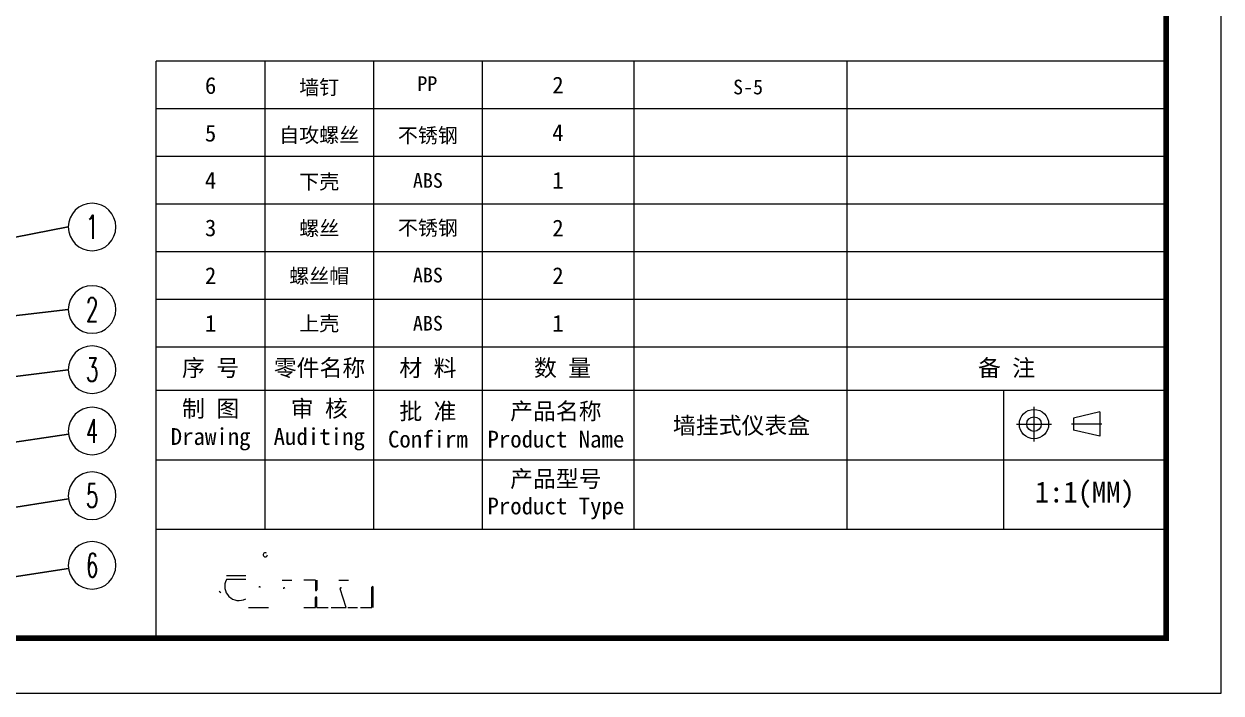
# Model space of a CAD drawing. Header units: millimetres. Extents: x 1603 to 1978, y -231 to 30.
# Drawn here: x 1837.2 to 1978.2, y -230.8 to -152 of the extents above; entities that cross this region are included whole.
import ezdxf
from ezdxf.enums import TextEntityAlignment as Align

# ---------------------------------------------------------------- set-up
doc = ezdxf.new("R2010")
doc.units = ezdxf.units.MM
doc.linetypes.add('CENTER', pattern=[50.8, 31.75, -6.35, 6.35, -6.35])
doc.layers.add('from', color=7, linetype='Continuous', lineweight=13)
doc.styles.add('BOM', font='txt.shx', dxfattribs={"bigfont": 'gbcbig.shx'})
doc.styles.get("Standard").update_dxf_attribs({"font": 'txt', "bigfont": 'gbcbig.shx'})
doc.styles.add('宋体', font='SimSun.ttf')
doc.dimstyles.new('ISO', dxfattribs={"dimscale": 0.6, "dimtxt": 2.5, "dimasz": 2.5, "dimexe": 1.25, "dimexo": 0.625, "dimtad": 0, "dimdsep": 46, "dimtxsty": 'Standard', "dimblk": 'OPEN', "dimcen": 0, "dimclrd": 4, "dimclre": 4, "dimadec": 0, "dimazin": 0, "dimtfac": 1, "dimtofl": 0, "dimtmove": 0, "dimatfit": 3, "dimfxl": 1, "dimarcsym": 0})

# ---------------------------------------------------------------- blocks, each defined once
blk = doc.blocks.new('_Open')
at = {"color": 0, "linetype": 'ByBlock', "lineweight": -2}
for p, q in [((-1, 0.17), (0, 0)), ((-1, -0.17), (0, 0)), ((0, 0), (-1, 0))]:
    blk.add_line(p, q, dxfattribs=at)
blk = doc.blocks.new('yx_bom3')
at = {"layer": 'from'}
blk.add_circle((0, 0), 1, dxfattribs=at)
at = {"layer": 'from', "color": 4, "style": 'BOM', "width": 0.6}
blk.add_attdef('ITEM', text='', height=1, dxfattribs=at).set_placement((0, 0), align=Align.MIDDLE)
blk = doc.blocks.new('*u142')
at = {"layer": 'from'}
ref = blk.add_blockref('yx_bom3', (19.36, 66.14), dxfattribs=dict(at, xscale=-4, yscale=4, zscale=4))
ref.add_attrib('ITEM', '1', dxfattribs={"color": 4, "height": 4, "style": 'BOM', "width": 0.6}).set_placement((19.36, 66.14), align=Align.MIDDLE)
ref = blk.add_blockref('yx_bom3', (19.36, 52.25), dxfattribs=dict(at, xscale=-4, yscale=4, zscale=4))
ref.add_attrib('ITEM', '2', dxfattribs={"color": 4, "height": 4, "style": 'BOM', "width": 0.6}).set_placement((19.36, 52.25), align=Align.MIDDLE)
ref = blk.add_blockref('yx_bom3', (19.36, 42.12), dxfattribs=dict(at, xscale=-4, yscale=4, zscale=4))
ref.add_attrib('ITEM', '3', dxfattribs={"color": 4, "height": 4, "style": 'BOM', "width": 0.6}).set_placement((19.36, 42.12), align=Align.MIDDLE)
ref = blk.add_blockref('yx_bom3', (19.36, 31.79), dxfattribs=dict(at, xscale=-4, yscale=4, zscale=4))
ref.add_attrib('ITEM', '4', dxfattribs={"color": 4, "height": 4, "style": 'BOM', "width": 0.6}).set_placement((19.36, 31.79), align=Align.MIDDLE)
ref = blk.add_blockref('yx_bom3', (19.36, 20.9), dxfattribs=dict(at, xscale=-4, yscale=4, zscale=4))
ref.add_attrib('ITEM', '5', dxfattribs={"color": 4, "height": 4, "style": 'BOM', "width": 0.6}).set_placement((19.36, 20.9), align=Align.MIDDLE)
ref = blk.add_blockref('yx_bom3', (19.36, 9.18), dxfattribs=dict(at, xscale=-4, yscale=4, zscale=4))
ref.add_attrib('ITEM', '6', dxfattribs={"color": 4, "height": 4, "style": 'BOM', "width": 0.6}).set_placement((19.36, 9.18), align=Align.MIDDLE)
for points in [[(-3.25, 62.53), (15.36, 66.14)], [(-0.87, 50.38), (15.36, 52.25)], [(-0.33, 40.14), (15.36, 42.12)], [(0.3, 29.05), (15.39, 31.25)], [(-23.94, 14.25), (15.39, 20.37)], [(1.63, 6.51), (15.39, 8.65)]]:
    blk.add_leader(points, dimstyle='ISO', override={"dimscale": 1, "dimasz": 1, "dimexo": 0.125, "dimadec": 2, "dimazin": 2, "dimldrblk": 'Small'}, dxfattribs=at)

msp = doc.modelspace()

# ---------------------------------------------------------------- linework, layer by layer
at = {"layer": 'from'}
for p, q in [((1852.758, -190.074), (1852.758, -156.381)), ((1971.752, -156.381), (1852.758, -156.381)), ((1865.558, -156.381), (1865.558, -190.074)), ((1878.359, -156.381), (1878.359, -190.074)), ((1891.159, -156.381), (1891.159, -190.074)), ((1909.016, -156.381), (1909.016, -190.074)), ((1934.122, -156.381), (1934.122, -190.074)), ((1971.752, -161.999), (1852.758, -161.999)), ((1971.752, -167.618), (1852.758, -167.618)), ((1971.752, -173.232), (1852.758, -173.232)), ((1971.752, -178.846), (1852.758, -178.846)), ((1971.752, -184.46), (1852.758, -184.46)), ((1971.752, -190.074), (1852.758, -190.074)), ((1852.758, -224.378), (1852.758, -190.074)), ((1865.558, -190.074), (1865.558, -211.578)), ((1878.359, -190.074), (1878.359, -211.578)), ((1891.159, -190.074), (1891.159, -211.578)), ((1909.016, -190.074), (1909.016, -211.578)), ((1934.122, -190.074), (1934.122, -211.578)), ((1971.752, -195.194), (1852.758, -195.194)), ((1952.573, -195.194), (1952.573, -211.578)), ((1963.928, -197.711), (1960.815, -198.43)), ((1960.815, -198.43), (1960.815, -199.868)), ((1963.928, -197.711), (1963.928, -200.587)), ((1963.928, -200.587), (1960.815, -199.868)), ((1971.752, -203.386), (1852.758, -203.386)), ((1971.752, -211.578), (1852.758, -211.578)), ((1863.295, -217.036), (1861.012, -217.036)), ((1863.295, -217.473), (1861.012, -217.473)), ((1867.595, -217.526), (1868.734, -217.526)), ((1871.504, -217.526), (1870.132, -217.526)), ((1871.504, -217.526), (1871.504, -218.692)), ((1871.669, -217.526), (1871.669, -218.692)), ((1874.275, -217.526), (1875.414, -217.526)), ((1875.12, -220.764), (1874.414, -218.568)), ((1878.153, -220.764), (1878.153, -218.367)), ((1878.318, -220.764), (1878.318, -218.367)), ((1860.348, -219.024), (1860.183, -218.892)), ((1871.504, -220.764), (1871.504, -219.588)), ((1871.669, -220.764), (1871.669, -219.588)), ((1863.622, -220.764), (1865.974, -220.764)), ((1870.132, -220.764), (1871.504, -220.764)), ((1871.669, -220.764), (1872.996, -220.764)), ((1873.366, -220.764), (1875.12, -220.764)), ((1875.323, -220.764), (1876.451, -220.764)), ((1876.83, -220.764), (1878.153, -220.764)), ((1971.752, -224.378), (1853.746, -224.378))]:
    msp.add_line(p, q, dxfattribs=at)
at = {"layer": 'from', "color": 1, "linetype": 'CENTER', "ltscale": 0.2}
for p, q in [((1956.176, -197.095), (1956.176, -201.203)), ((1954.122, -199.149), (1958.23, -199.149)), ((1964.168, -199.149), (1960.575, -199.149))]:
    msp.add_line(p, q, dxfattribs=at)
at = {"layer": 'from'}
msp.add_lwpolyline([(1603.12, -230.843), (1978.217, -230.843), (1978.217, 29.816), (1603.12, 29.816)], close=True, dxfattribs=at)
at = {"layer": 'from', "const_width": 0.646}
msp.add_lwpolyline([(1609.585, -224.378), (1609.585, 23.351), (1971.752, 23.351), (1971.752, -224.378), (1609.585, -224.378)], dxfattribs=at)
at = {"layer": 'from'}
for radius in [1.725, 0.863]:
    msp.add_circle((1956.176, -199.149), radius, dxfattribs=at)
for centre, radius, start, end in [((1865.603, -214.553), 0.241, 53.71062, 1.77764), ((1862.495, -218.259), 1.678, 152.10888, 298.47717), ((1864.932, -218.395), 0.0824, 0, 180), ((1867.826, -218.538), 0.0962, 17.82851, 197.82851), ((1874.506, -218.538), 0.0962, 17.82851, 197.82851), ((1878.235, -218.367), 0.0824, 0, 180), ((1871.587, -218.692), 0.0824, 180, 0), ((1871.587, -219.588), 0.0824, 0, 180)]:
    msp.add_arc(centre, radius, start, end, dxfattribs=at)

# ---------------------------------------------------------------- block references
at = {"xscale": 0.7, "yscale": 0.7, "zscale": 0.7}
msp.add_blockref('*u142', (1831.641, -222.218), dxfattribs=at)

# ---------------------------------------------------------------- texts
at = {"layer": 'from', "style": '宋体'}
for s, height, p in [('6', 1.975, (1859.158, -159.26)), ('墙钉', 1.7284, (1871.958, -159.427)), ('PP', 1.7284, (1884.698, -159.025)), ('2', 1.975, (1900.087, -159.191)), ('S-5', 1.7284, (1922.487, -159.427)), ('5', 1.975, (1859.158, -164.878)), ('自攻螺丝', 1.7284, (1871.958, -165.045)), ('不锈钢', 1.7284, (1884.759, -165.105)), ('4', 1.975, (1900.087, -164.808)), ('4', 1.975, (1859.158, -170.425)), ('下壳', 1.7284, (1871.958, -170.555)), ('ABS', 1.7284, (1884.759, -170.439)), ('1', 1.975, (1900.087, -170.425)), ('3', 1.975, (1859.158, -176.039)), ('螺丝', 1.7284, (1871.958, -176.039)), ('不锈钢', 1.7284, (1884.759, -176)), ('2', 1.975, (1900.087, -176.039)), ('2', 1.975, (1859.158, -181.653)), ('螺丝帽', 1.7284, (1871.958, -181.653)), ('ABS', 1.7284, (1884.759, -181.589)), ('2', 1.975, (1900.087, -181.653)), ('上壳', 1.7284, (1871.958, -187.267)), ('1', 1.975, (1859.158, -187.267)), ('ABS', 1.7284, (1884.759, -187.267)), ('1', 1.975, (1900.087, -187.267))]:
    msp.add_text(s, height=height, dxfattribs=at).set_placement(p, align=Align.MIDDLE)
at = {"layer": 'from', "attachment_point": 5, "style": '宋体'}
for s, insert, char_height in [('序 号', (1859.158, -192.634), 1.9753), ('{\\fSimSun|b0|i0|c134|p2;零件名称}', (1871.989, -192.634), 1.97535), ('材 料', (1884.759, -192.634), 1.9753), ('数 量', (1900.627, -192.634), 1.9753), ('备 注', (1952.937, -192.634), 1.9753), ('制 图\\PDrawing', (1859.158, -199.29), 1.9753), ('审 核\\PAuditing', (1871.958, -199.29), 1.9753), ('批 准\\PConfirm', (1884.759, -199.29), 1.9753), ('产品名称\\PProduct Name', (1899.84, -199.29), 1.97535), ('墙挂式仪表盒', (1921.713, -199.415), 1.9753), ('1:1(MM)', (1962.163, -207.482), 2.4692)]:
    msp.add_mtext(s, dxfattribs=dict(at, insert=insert, char_height=char_height))
at = {"layer": 'from', "insert": (1899.84, -207.482), "char_height": 1.97535, "attachment_point": 5, "line_spacing_factor": 0.975, "style": '宋体'}
msp.add_mtext('产品型号\\PProduct Type', dxfattribs=at)

doc.saveas('drawing.dxf')
